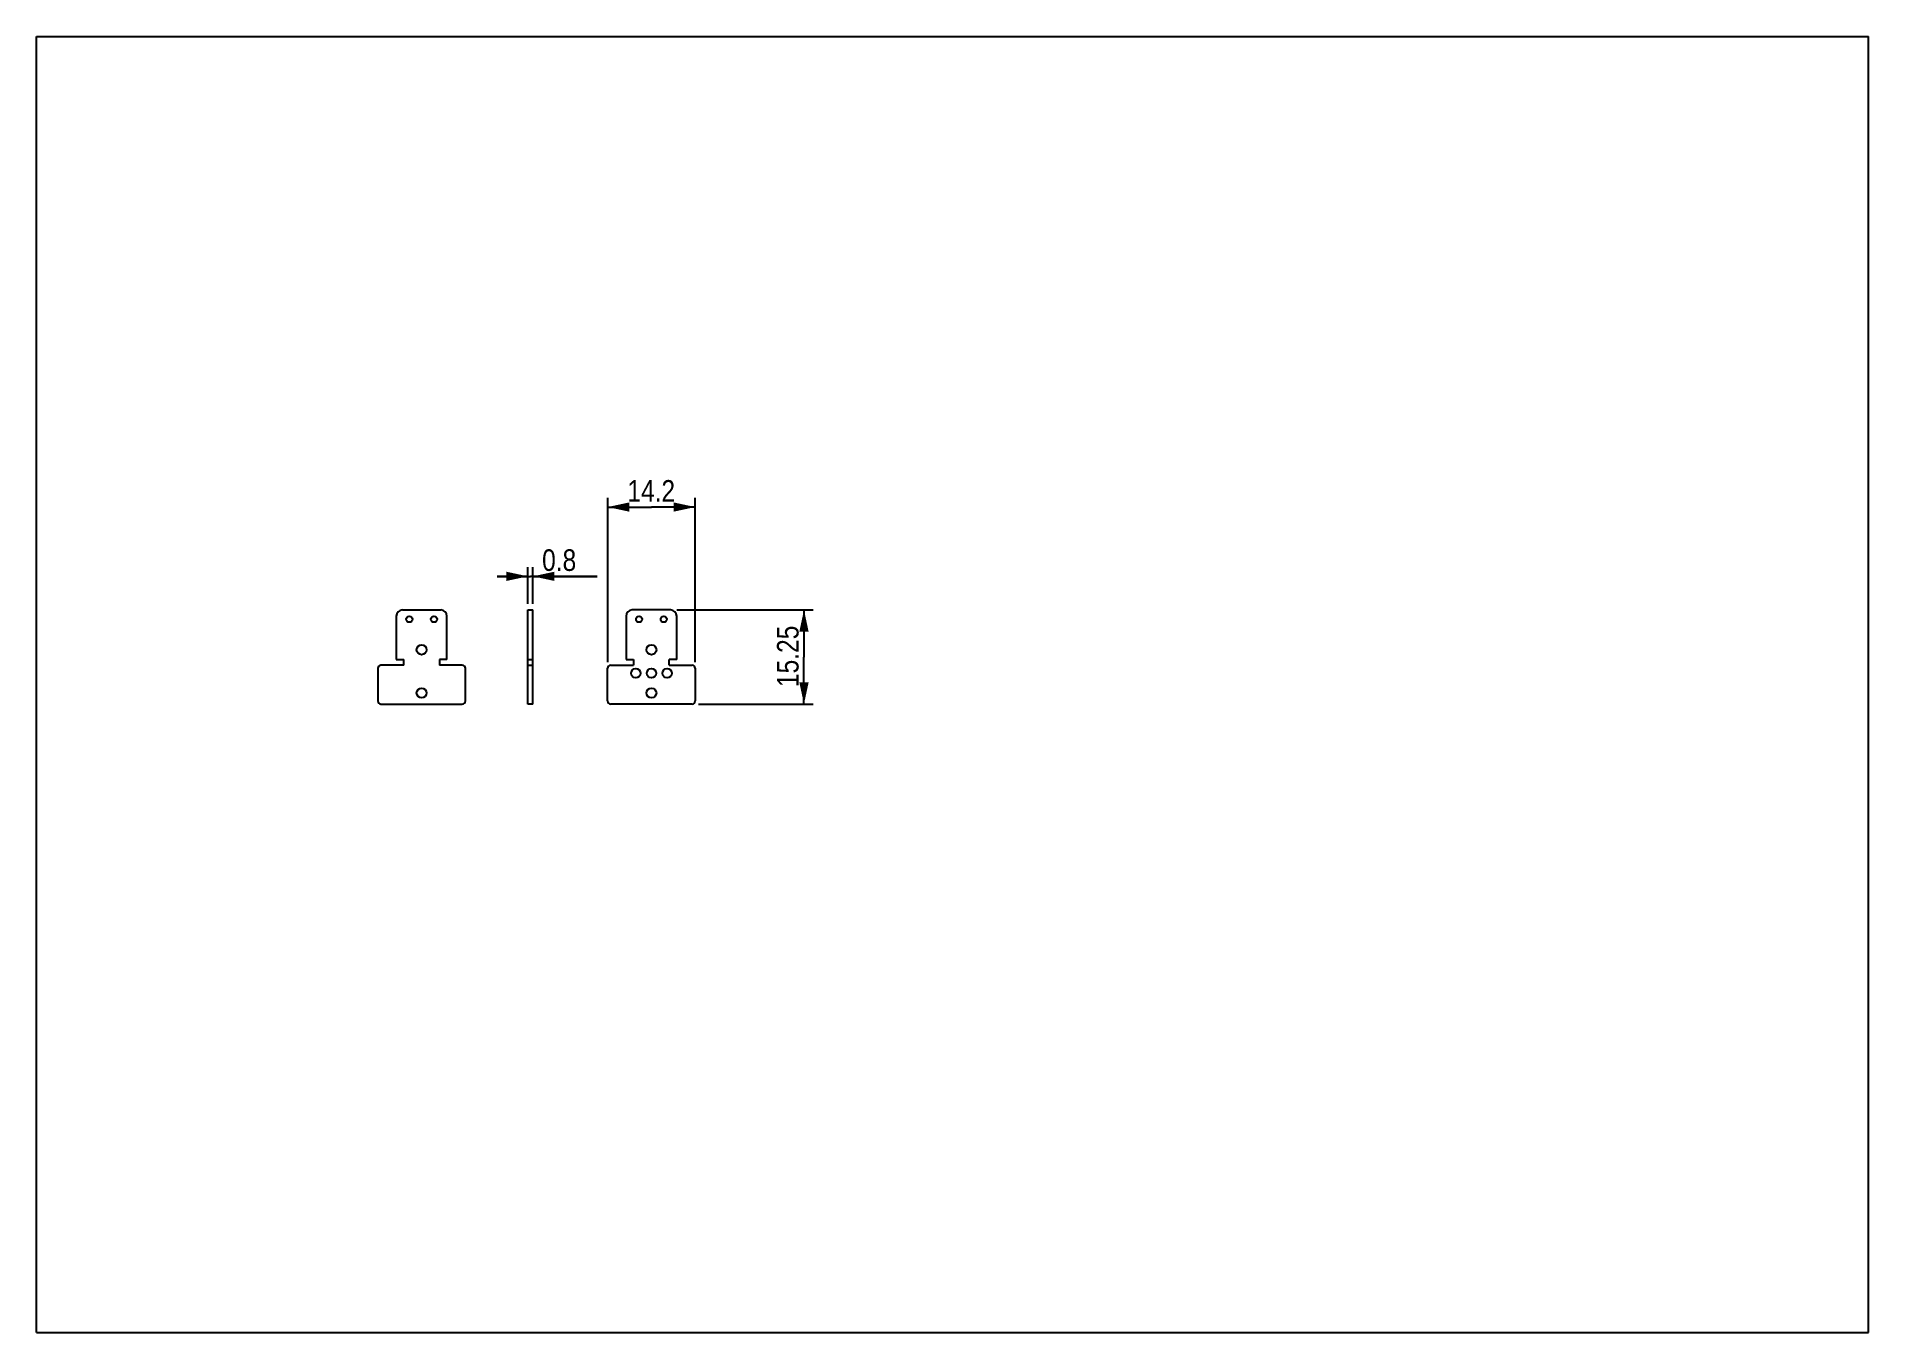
# Model space of a CAD drawing. Header units: millimetres. Extents: x 0 to 297, y 0 to 210.
import ezdxf

# ---------------------------------------------------------------- set-up
doc = ezdxf.new("R2010")
doc.units = ezdxf.units.MM
doc.header["$LTSCALE"] = 16.335
doc.layers.get('0').update_dxf_attribs({"linetype": 'CONTINUOUS'})
doc.styles.get("Standard").update_dxf_attribs({"font": 'txt', "width": 0.85})
doc.dimstyles.new('DIMSTYLE_1', dxfattribs={"dimtxt": 3.5, "dimasz": 3.5, "dimexe": 1.5, "dimexo": 1, "dimgap": 0.875, "dimtad": 1, "dimdec": 3, "dimdsep": 46, "dimtxsty": 'Standard', "dimblk": '_FILLED', "dimblk1": '_FILLED', "dimblk2": '_FILLED', "dimcen": 0.09, "dimadec": 3, "dimazin": 2, "dimtp": 0.2, "dimtm": 0.2, "dimtfac": 1, "dimtdec": 3, "dimtofl": 0, "dimtmove": 0, "dimatfit": 3, "dimldrblk": '_FILLED', "dimfxl": 0, "dimtolj": 1, "dimarcsym": 0})
doc.dimstyles.new('DIMSTYLE_2', dxfattribs={"dimtxt": 3.5, "dimasz": 3.5, "dimexe": 1.5, "dimexo": 1, "dimgap": 0.875, "dimtad": 1, "dimdec": 3, "dimdsep": 46, "dimtxsty": 'Standard', "dimblk": '_FILLED', "dimblk1": '_FILLED', "dimblk2": '_FILLED', "dimcen": 0.09, "dimadec": 3, "dimazin": 2, "dimtp": 0.1, "dimtm": 0.1, "dimtfac": 1, "dimtdec": 3, "dimtofl": 0, "dimtmove": 0, "dimatfit": 3, "dimldrblk": '_FILLED', "dimfxl": 0, "dimtolj": 1, "dimarcsym": 0})

# ---------------------------------------------------------------- blocks, each defined once
blk = doc.blocks.new('_FILLED')
at = {"color": 0, "linetype": 'ByBlock'}
blk.add_solid([(0, 0), (-1, 0.214), (-1, -0.214)], dxfattribs=at)
blk = doc.blocks.new('*D1')
at = {"color": 2, "linetype": 'Continuous'}
for p, q in [((103.79, 117.08), (125.92, 117.08)), ((124.42, 117.08), (124.42, 109.45)), ((124.42, 101.83), (124.42, 109.45)), ((107.29, 101.83), (125.92, 101.83))]:
    blk.add_line(p, q, dxfattribs=at)
at = {"color": 2, "linetype": 'Continuous', "xscale": 3.5, "yscale": 3.5, "zscale": 3.5}
for p, rotation in [((124.42, 117.08), 90), ((124.42, 101.83), 270)]:
    blk.add_blockref('_FILLED', p, dxfattribs=dict(at, rotation=rotation))
at = {"color": 2, "linetype": 'Continuous', "insert": (120.04, 109.56), "char_height": 3.5, "width": 14.875, "attachment_point": 2, "rotation": 90, "line_spacing_factor": 0.9}
blk.add_mtext('15.25', dxfattribs=at)
blk = doc.blocks.new('*D2')
at = {"color": 2, "linetype": 'Continuous'}
for p, q in [((92.59, 108.63), (92.59, 135.26)), ((92.59, 133.76), (99.69, 133.76)), ((106.79, 133.76), (99.69, 133.76)), ((106.79, 108.63), (106.79, 135.26))]:
    blk.add_line(p, q, dxfattribs=at)
at = {"color": 2, "linetype": 'Continuous', "xscale": 3.5, "yscale": 3.5, "zscale": 3.5, "rotation": 180}
blk.add_blockref('_FILLED', (92.59, 133.76), dxfattribs=at)
at = {"color": 2, "linetype": 'Continuous', "xscale": 3.5, "yscale": 3.5, "zscale": 3.5}
blk.add_blockref('_FILLED', (106.79, 133.76), dxfattribs=at)
at = {"color": 2, "linetype": 'Continuous', "insert": (99.65, 138.13), "char_height": 3.5, "width": 11.9, "attachment_point": 2, "line_spacing_factor": 0.9}
blk.add_mtext('14.2', dxfattribs=at)
blk = doc.blocks.new('*D3')
at = {"color": 2, "linetype": 'Continuous'}
for p, q in [((79.66, 122.53), (74.66, 122.53)), ((74.66, 122.53), (80.06, 122.53)), ((79.66, 118.08), (79.66, 124.03)), ((90.88, 122.53), (80.06, 122.53)), ((80.46, 118.08), (80.46, 124.03)), ((80.46, 122.53), (90.88, 122.53))]:
    blk.add_line(p, q, dxfattribs=at)
at = {"color": 2, "linetype": 'Continuous', "xscale": 3.5, "yscale": 3.5, "zscale": 3.5}
blk.add_blockref('_FILLED', (79.66, 122.53), dxfattribs=at)
at = {"color": 2, "linetype": 'Continuous', "xscale": 3.5, "yscale": 3.5, "zscale": 3.5, "rotation": 180}
blk.add_blockref('_FILLED', (80.46, 122.53), dxfattribs=at)
at = {"color": 2, "linetype": 'Continuous', "insert": (81.96, 126.91), "char_height": 3.5, "width": 8.925, "attachment_point": 1, "line_spacing_factor": 0.9}
blk.add_mtext('0.8', dxfattribs=at)

msp = doc.modelspace()

# ---------------------------------------------------------------- linework, layer by layer
at = {"color": 7, "linetype": 'Continuous'}
for p, q in [((0, 0), (0, 210)), ((0, 210), (297, 210)), ((297, 0), (297, 210)), ((58.3173, 116.0772), (58.3173, 109.0272)), ((59.3173, 117.0772), (65.5173, 117.0772)), ((66.5173, 109.0272), (66.5173, 116.0772)), ((79.658, 101.8272), (79.658, 117.0772)), ((79.658, 117.0772), (80.458, 117.0772)), ((80.458, 101.8272), (80.458, 117.0772)), ((95.5851, 116.0772), (95.5851, 109.0272)), ((102.7851, 117.0772), (96.5851, 117.0772)), ((103.7851, 109.0272), (103.7851, 116.0772)), ((55.3173, 107.6272), (55.3173, 102.3272)), ((59.5173, 108.1272), (55.8173, 108.1272)), ((58.3173, 109.0272), (59.5173, 109.0272)), ((59.5173, 108.1272), (59.5173, 109.0272)), ((66.5173, 109.0272), (65.3173, 109.0272)), ((65.3173, 109.0272), (65.3173, 108.1272)), ((69.0173, 108.1272), (65.3173, 108.1272)), ((69.5173, 102.3272), (69.5173, 107.6272)), ((79.658, 109.0272), (80.458, 109.0272)), ((79.658, 108.1272), (80.458, 108.1272)), ((92.5851, 102.3272), (92.5851, 107.6272)), ((93.0851, 108.1272), (96.7851, 108.1272)), ((95.5851, 109.0272), (96.7851, 109.0272)), ((96.7851, 109.0272), (96.7851, 108.1272)), ((103.7851, 109.0272), (102.5851, 109.0272)), ((102.5851, 108.1272), (102.5851, 109.0272)), ((102.5851, 108.1272), (106.2851, 108.1272)), ((106.7851, 107.6272), (106.7851, 102.3272)), ((55.8173, 101.8272), (69.0173, 101.8272)), ((80.458, 101.8272), (79.658, 101.8272)), ((106.2851, 101.8272), (93.0851, 101.8272)), ((0, 0), (297, 0))]:
    msp.add_line(p, q, dxfattribs=at)
for centre, radius in [((60.4173, 115.5772), 0.5), ((64.4173, 115.5772), 0.5), ((97.6851, 115.5772), 0.5), ((101.6851, 115.5772), 0.5), ((62.4173, 110.6272), 0.8), ((99.6851, 110.6272), 0.8), ((97.1451, 106.8272), 0.75), ((99.6851, 106.8272), 0.75), ((102.2251, 106.8272), 0.75), ((62.4173, 103.6272), 0.8), ((99.6851, 103.6272), 0.8)]:
    msp.add_circle(centre, radius, dxfattribs=at)
for centre, radius, start, end in [((59.3173, 116.0772), 1, 90, 180), ((65.5173, 116.0772), 1, 0, 90), ((96.5851, 116.0772), 1, 90, 180), ((102.7851, 116.0772), 1, 0, 90), ((55.8173, 107.6272), 0.5, 90, 180), ((69.0173, 107.6272), 0.5, 0, 90), ((93.0851, 107.6272), 0.5, 90, 180), ((106.2851, 107.6272), 0.5, 0, 90), ((55.8173, 102.3272), 0.5, 180, 270), ((69.0173, 102.3272), 0.5, 270, 360), ((93.0851, 102.3272), 0.5, 180, 270), ((106.2851, 102.3272), 0.5, 270, 360)]:
    msp.add_arc(centre, radius, start, end, dxfattribs=at)

# ---------------------------------------------------------------- dimensions: what is measured, and where the dimension line sits
at = {"color": 2, "linetype": 'Continuous'}
dim = msp.add_linear_dim(base=(106.7851, 133.7569), p1=(92.5851, 107.6272), p2=(106.7851, 107.6272), dimstyle='DIMSTYLE_1', dxfattribs=at)
dim.commit()
dim.dimension.update_dxf_attribs({"geometry": '*D2', "text_midpoint": (100.0214, 133.7569), "dimtype": 160})
for base, p1, p2, angle, dimstyle, picture, middle in [((79.658, 122.5306), (80.458, 117.0772), (79.658, 117.0772), 180, 'DIMSTYLE_2', '*D3', (86.5137, 122.5306)), ((124.4172, 101.8272), (102.7851, 117.0772), (106.2851, 101.8272), 270, 'DIMSTYLE_1', '*D1', (124.4172, 110.0225))]:
    dim = msp.add_linear_dim(base=base, p1=p1, p2=p2, angle=angle, dimstyle=dimstyle, dxfattribs=at)
    dim.commit()
    dim.dimension.update_dxf_attribs({"geometry": picture, "text_midpoint": middle, "dimtype": 160})

doc.saveas('drawing.dxf')
